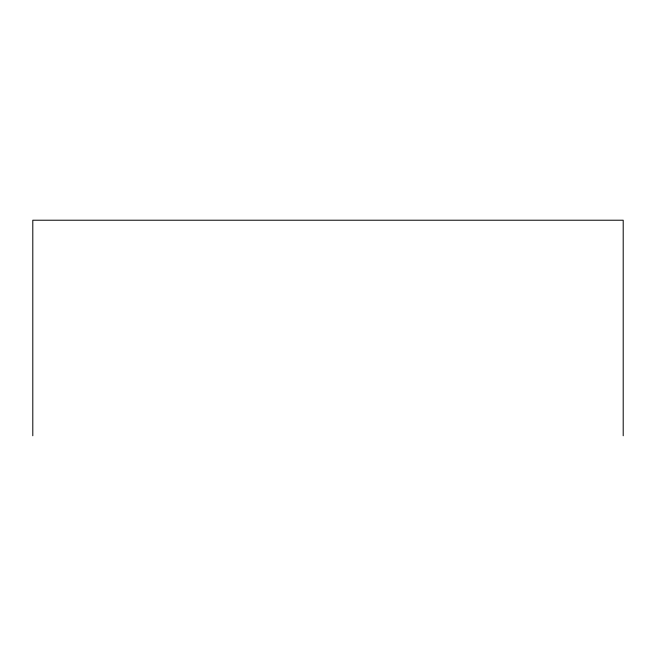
<?xml version="1.0" encoding="UTF-8"?>
<svg xmlns="http://www.w3.org/2000/svg" width="656" height="656" viewBox="0 0 656 656"><rect width="100%" height="100%" fill="white"/><g stroke="black" fill="none" stroke-linecap="round" stroke-linejoin="round"><path stroke-width="0.98" d="M623.2 435.781L623.2 220.219L32.8 220.219L32.8 435.781"/></g></svg>
